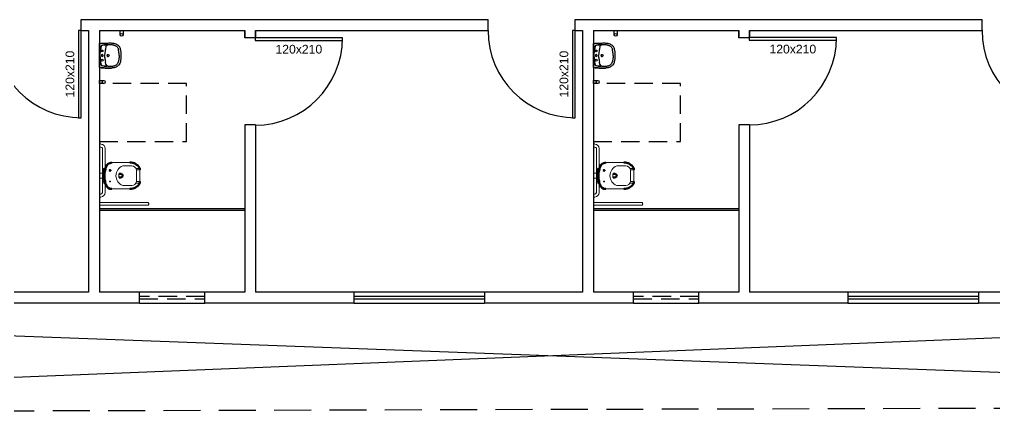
# Model space of a CAD drawing. Header units: centimetres. Extents: x 45464 to 685908, y 11779 to 14769.
# Drawn here: x 682272 to 683614, y 11803 to 12344 of the extents above; entities that cross this region are included whole.
import ezdxf
from ezdxf.enums import TextEntityAlignment as Align

# ---------------------------------------------------------------- set-up
doc = ezdxf.new("R2010")
doc.units = ezdxf.units.CM
doc.header["$LTSCALE"] = 4
doc.linetypes.add('DASHED2', pattern=[9.525, 6.35, -3.175])
doc.linetypes.add('HIDDENX2', pattern=[19.05, 12.7, -6.35])
for name, color, linetype in [('0.1', 1, 'Continuous'), ('0.2', 2, 'Continuous'), ('0.6', 6, 'Continuous'), ('02-CONT', 2, 'Continuous'), ('08', 8, 'Continuous'), ('PDF1_PH - Metal', 253, 'Continuous'), ('PROJEÇÕES', 1, 'DASHED2')]:
    doc.layers.add(name, color=color, linetype=linetype)
doc.styles.add('2mm 1-50', font='arial.ttf', dxfattribs={"height": 0.1})

# ---------------------------------------------------------------- blocks, each defined once
blk = doc.blocks.new('1_00e-flat-24-flat-1')
at = {"color": 1}
blk.add_arc((34.1, 62.7), 120, 180, 270, dxfattribs=at)
at = {"layer": '02-CONT'}
blk.add_lwpolyline([(34.1, 62.7), (30.5, 62.7), (30.5, -57.3), (34.1, -57.3)], close=True, dxfattribs=at)
blk = doc.blocks.new('1_00e-flat-23-flat-1')
at = {"color": 1}
blk.add_arc((34.1, 62.7), 120, 180, 270, dxfattribs=at)
at = {"layer": '02-CONT'}
blk.add_lwpolyline([(34.1, 62.7), (30.5, 62.7), (30.5, -57.3), (34.1, -57.3)], close=True, dxfattribs=at)
blk = doc.blocks.new('1_00e-flat-22-flat-1')
at = {"color": 1}
blk.add_arc((34.1, 62.7), 120, 180, 270, dxfattribs=at)
at = {"layer": '02-CONT'}
blk.add_lwpolyline([(34.1, 62.7), (30.5, 62.7), (30.5, -57.3), (34.1, -57.3)], close=True, dxfattribs=at)
blk = doc.blocks.new('1_00e-flat-20-flat-1')
at = {"color": 1}
blk.add_arc((-62.7, 34.1), 120, 270, 0, dxfattribs=at)
at = {"layer": '02-CONT'}
blk.add_lwpolyline([(-62.7, 34.1), (-62.7, 30.5), (57.3, 30.5), (57.3, 34.1)], close=True, dxfattribs=at)
blk = doc.blocks.new('1_00e-flat-19-flat-1')
at = {"color": 1}
blk.add_arc((-62.7, 34.1), 120, 270, 0, dxfattribs=at)
at = {"layer": '02-CONT'}
blk.add_lwpolyline([(-62.7, 34.1), (-62.7, 30.5), (57.3, 30.5), (57.3, 34.1)], close=True, dxfattribs=at)
blk = doc.blocks.new('Barra 3-flat-14-flat-1')
at = {"layer": 'PDF1_PH - Metal', "lineweight": 9}
for points in [[(-25386.6, 19064.8), (-25386.6, 19071.5), (-25385.8, 19071.5), (-25385.8, 19064.8)], [(-25386.6, 18995.8), (-25386.6, 19002.6), (-25385.8, 19002.6), (-25385.8, 18995.8)]]:
    blk.add_lwpolyline(points, close=True, dxfattribs=at)
for points in [[(-25384.5, 19070.3), (-25385.8, 19070.3)], [(-25384.5, 19066), (-25385.8, 19066)], [(-25382.4, 19003.4), (-25382.4, 19064.4)], [(-25378.6, 19003.4), (-25378.6, 19064.4)], [(-25384.5, 19001.3), (-25385.8, 19001.3)], [(-25384.5, 18997.1), (-25385.8, 18997.1)]]:
    blk.add_lwpolyline(points, dxfattribs=at)
for centre, radius, start, end in [((-25384.7, 19064.1), 6.14, 0.0361, 87.9477), ((-25384.6, 19063.8), 2.26, 14.5016, 88.1815), ((-25385.6, 19004), 6.99, 278.6936, 357.1299), ((-25384.7, 19003.6), 2.27, 273.7735, 356.2236)]:
    blk.add_arc(centre, radius, start, end, dxfattribs=at)
blk = doc.blocks.new('bacia sanit-flat-12-flat-1')
at = {"layer": 'PDF1_PH - Metal', "lineweight": 9}
for points in [[(16643.3, -24425.3), (16643.3, -24425.6), (16643.3, -24439.1), (16643.3, -24439.9)], [(16680.1, -24414.1), (16655.1, -24414.1)], [(16682.6, -24418.8), (16682.2, -24418.8), (16681.8, -24418.8), (16681.3, -24418.8), (16680.5, -24418.8), (16672, -24418.8), (16671.6, -24418.8), (16671.2, -24418.8), (16670.8, -24418.8), (16670.3, -24418.8)], [(16693.7, -24422.2), (16688.6, -24422.2)], [(16689.4, -24424.3), (16693.6, -24424.3), (16694, -24424.3)], [(16689.4, -24429.4), (16689.4, -24428.9), (16689.4, -24428.5), (16689.4, -24428.1), (16689.4, -24427.7), (16689.4, -24427.2), (16689.4, -24426.8), (16689.4, -24426.4), (16689.4, -24426), (16689.4, -24425.6), (16689.4, -24425.1), (16689.4, -24424.7), (16689.4, -24424.3)], [(16689.4, -24424.3), (16693.6, -24424.3), (16694, -24424.3)], [(16694, -24440.4), (16694, -24439.9), (16694, -24439.5), (16694, -24439.1), (16694, -24438.7), (16694, -24438.2), (16694, -24437.8), (16694, -24437.4), (16694, -24437), (16694, -24436.6), (16694, -24436.1), (16694, -24435.7), (16694, -24435.3), (16694, -24434.9), (16694, -24434.4), (16694, -24434), (16694, -24433.6), (16694, -24433.2), (16694, -24432.7), (16694, -24432.3), (16694, -24431.9), (16694, -24431.5), (16694, -24431.1), (16694, -24430.6), (16694, -24430.2), (16694, -24429.8), (16694, -24429.4), (16694, -24428.9), (16694, -24428.5), (16694, -24428.1), (16694, -24427.7), (16694, -24427.2), (16694, -24426.8), (16694, -24426.4), (16694, -24426), (16694, -24425.6), (16694, -24425.1), (16694, -24424.7), (16694, -24424.3)], [(16643.3, -24428.9), (16638.2, -24428.9)], [(16643.3, -24435.7), (16638.2, -24435.7)], [(16644.1, -24437.4), (16644.1, -24437), (16644.1, -24436.6), (16644.1, -24428.1), (16644.1, -24427.7), (16644.1, -24427.2)], [(16644.5, -24426.8), (16644.5, -24426.8), (16645, -24426.8), (16645.4, -24426.8), (16645.8, -24426.8), (16645.8, -24432.3), (16645.8, -24437.8), (16645.4, -24437.8), (16645, -24437.8), (16644.5, -24437.8)], [(16665.7, -24429.8), (16665.3, -24429.8), (16664.8, -24429.8), (16664.8, -24430.2), (16664.8, -24430.6), (16664.8, -24431.1), (16664.8, -24431.5), (16664.8, -24431.9), (16664.8, -24432.3), (16664.8, -24432.7), (16664.8, -24433.2), (16664.8, -24433.6), (16664.8, -24434), (16664.8, -24434.4), (16664.8, -24434.9), (16665.3, -24434.9), (16665.3, -24434.9)], [(16689.4, -24435.7), (16689.4, -24435.3), (16689.4, -24434.9), (16689.4, -24434.4), (16689.4, -24434), (16689.4, -24433.6), (16689.4, -24433.2), (16689.4, -24432.7), (16689.4, -24432.3), (16689.4, -24431.9), (16689.4, -24431.5), (16689.4, -24431.1), (16689.4, -24430.6), (16689.4, -24430.2), (16689.4, -24429.4)], [(16689.4, -24440.4), (16689.4, -24439.9), (16689.4, -24439.5), (16689.4, -24439.1), (16689.4, -24438.7), (16689.4, -24438.2), (16689.4, -24437.8), (16689.4, -24437.4), (16689.4, -24437), (16689.4, -24436.6), (16689.4, -24436.1), (16689.4, -24435.7)], [(16655.1, -24450.5), (16680.1, -24450.5)], [(16670.3, -24445.9), (16670.8, -24445.9), (16671.2, -24445.9), (16671.6, -24445.9), (16672, -24445.9), (16680.5, -24445.9), (16680.9, -24445.9), (16681.3, -24445.9), (16681.8, -24445.9), (16682.2, -24445.9), (16682.6, -24445.9)], [(16693.7, -24442.5), (16688.6, -24442.5)], [(16689.4, -24440.4), (16693.6, -24440.4), (16694, -24440.4)]]:
    blk.add_lwpolyline(points, dxfattribs=at)
at = {"layer": 'PDF1_PH - Metal', "lineweight": 211}
for points in [[(16694, -24424.3, 0.086524), (16693.5, -24421.5, 0.264906), (16680.1, -24414.1)], [(16694, -24440.4, -0.086524), (16693.5, -24443.1, -0.264906), (16680.1, -24450.5)]]:
    blk.add_lwpolyline(points, format="xyb", dxfattribs=at)
blk.add_lwpolyline([(16670.3, -24432.3), (16670.3, -24432.3), (16670.3, -24432.3)], dxfattribs=at)
blk.add_circle((16652.8, -24424.9), 0.635, dxfattribs=at)
at = {"layer": 'PDF1_PH - Metal', "lineweight": 9}
blk.add_circle((16652.8, -24440.2), 0.635, dxfattribs=at)
at = {"layer": 'PDF1_PH - Metal', "lineweight": 211}
for centre, radius, start, end in [((16646.3, -24425.4), 3.02, 85.7407, 182.7074), ((16673.4, -24429), 27.6, 161.1987, 175.573), ((16656.6, -24424.4), 10.3, 98.1951, 155.373), ((16672, -24436.5), 26.2, 182.9027, 198.9861), ((16666.6, -23393.8), 1036, 269.9217, 270.0783), ((16666.6, -25678.1), 1243.2, 89.9347, 90.0653), ((16667.8, -24432.3), 2.55, 275.8679, 84.1321), ((16646.3, -24439.1), 3.16, 195.3968, 271.8339), ((16655.4, -24441.7), 8.83, 202.1944, 269.6783)]:
    blk.add_arc(centre, radius, start, end, dxfattribs=at)
at = {"layer": 'PDF1_PH - Metal', "lineweight": 9}
for centre, radius, start, end in [((16675.5, -24432.3), 14.5, 110.9822, 249.0178), ((16682.7, -24425.6), 6.82, 11.172, 90.6439), ((16644.5, -24427.2), 0.423, 90, 180), ((16644.5, -24437.4), 0.423, 180, 270), ((16682.7, -24439), 6.82, 269.3561, 348.828)]:
    blk.add_arc(centre, radius, start, end, dxfattribs=at)
blk = doc.blocks.new('L.51_P-flat-12-flat-1')
at = {"layer": '08'}
for p, q in [((0, 16), (0, 15.9)), ((0, -15.9), (0, 15.9)), ((0.6, 16.6), (0.6, 16.6)), ((0.6, 16.6), (0.7, 16.6)), ((2.3, 16.8), (2.3, 16.8)), ((6.1, 14.4), (4.1, 14.3)), ((6.1, 14.4), (4.1, 14.3)), ((6.1, 14.4), (6.1, 14.4)), ((11, 14.6), (10.2, 14.6)), ((11.9, 14.6), (12.2, 14.6)), ((16.6, 17.2), (16.6, 17.2)), ((21.1, 13.8), (21.1, 13.8)), ((0.8, 0), (0.8, 0)), ((1.8, 10.3), (1.8, 10.3)), ((8.9, 12.1), (8.2, 9)), ((1.8, -10.3), (1.8, -10.3)), ((8.9, -12.1), (8.2, -9)), ((0, -16), (0, -15.9)), ((0.6, -16.6), (0.6, -16.6)), ((0.7, -16.6), (0.6, -16.6)), ((2.3, -16.8), (2.3, -16.8)), ((6.1, -14.4), (4.1, -14.3)), ((6.1, -14.4), (4.1, -14.3)), ((6.1, -14.4), (6.1, -14.4)), ((11, -14.6), (10.2, -14.6)), ((11.9, -14.6), (12.2, -14.6)), ((16.6, -17.2), (16.6, -17.2)), ((21.1, -13.8), (21.1, -13.8))]:
    blk.add_line(p, q, dxfattribs=at)
for points in [[(0, 16), (0, 16, -0.380329), (0.6, 16.6)], [(0.7, 16.6), (0.7, 16.6, -0.007418), (2.3, 16.8)], [(2.3, 16.8, -0.006011), (4.1, 16.9, -0.005348), (6.8, 17.1, -0.004521), (12.1, 17.2, -0.006524), (14.4, 17.3, -0.013546), (16.6, 17.2)], [(2.3, 16.8, -0.00678), (3.9, 16.9, -0.004564), (5.7, 17, -0.002524), (7.5, 17.1, -0.004352), (12.1, 17.2, -0.006501), (14.4, 17.3, -0.013543), (16.6, 17.2)], [(4.1, 14.3), (4.1, 14.3, 0.334834), (2.3, 12.9)], [(2.3, 12.9), (2.3, 12.9, -0.332962), (4.1, 14.3)], [(4.1, 14.3), (4.1, 14.3, 0.000631), (4.1, 14.3)], [(11, 14.6, -0.005207), (9.8, 14.6, 0.005375), (9.2, 14.6, 0.00664), (8.6, 14.6, 0.004375), (7.9, 14.6, 0.001156), (6.7, 14.5, -0.003092), (6.1, 14.4)], [(6.1, 14.4, 0.002091), (6.5, 14.5, 0.001464), (7.6, 14.5, -0.004115), (8.4, 14.6, -0.007251), (9.2, 14.6)], [(8.9, 12.1), (8.9, 12.1, -0.307483), (11.5, 14.5)], [(9.2, 14.6, -0.00474), (9.5, 14.6, -0.002257), (9.8, 14.6, 0.000797), (10.2, 14.6)], [(11.6, 14.6), (11.6, 14.6, 0.000884), (11, 14.6)], [(11.6, 14.6, -0.048484), (11.6, 14.6, -0.048279), (11.6, 14.6, -0.084885), (11.6, 14.6, -0.141909), (11.6, 14.5, -0.057696), (11.6, 14.5, -0.043541), (11.6, 14.5, -0.040045), (11.6, 14.5, -0.034229), (11.6, 14.5, -0.023292), (11.6, 14.5, -0.016532), (11.6, 14.5, -0.014864), (11.5, 14.5, -0.018599), (11.5, 14.5, -0.010502), (11.5, 14.5)], [(11.7, 14.6), (11.7, 14.6, -0.021484), (11.6, 14.6)], [(11.6, 14.6, -0.041118), (11.6, 14.6, -0.033041), (11.6, 14.6, -0.026349), (11.6, 14.6, -0.020575), (11.6, 14.6, -0.016329), (11.6, 14.6, -0.013256), (11.6, 14.6, -0.016526), (11.6, 14.6, -0.01256), (11.6, 14.6, -0.007787), (11.7, 14.6)], [(11.6, 14.6, -0.032299), (11.6, 14.6, -0.039418), (11.6, 14.6, -0.046129), (11.6, 14.6, -0.058765), (11.6, 14.6, -0.15242), (11.6, 14.6, -0.058959), (11.6, 14.6, -0.046419), (11.6, 14.6, 0.005047), (11.6, 14.6, 0.034816), (11.6, 14.6, 0.004251), (11.6, 14.6, -0.041022), (11.6, 14.6)], [(18.6, 14.4, 0.025995), (16.2, 14.6, 0.0078), (15.4, 14.6, 0.006638), (12.2, 14.6)], [(16.6, 17.2, -0.021184), (18.8, 17, -0.011263), (19.8, 16.8)], [(21.1, 13.8, 0.022641), (19.9, 14.1, 0.018458), (18.6, 14.4)], [(19.8, 16.8, -0.041222), (22.4, 16.1, -0.064156), (24.9, 14.8, -0.11159), (27.5, 11.9, -0.047064), (28.4, 9.9, -0.01722), (28.7, 8.9, -0.01972), (29.1, 7.2, -0.013523), (29.3, 5.6, -0.009069), (29.5, 4)], [(21.1, 13.8, -0.030827), (22.2, 13.4, -0.09604), (24.4, 11.8, -0.063195), (25.3, 10.4, -0.034611), (25.9, 9.3, -0.022848), (26.2, 8.3)], [(2.3, 12.9), (2.3, 12.9, 0.047394), (0.8, 2.2)], [(0.8, 0), (0.8, 0, -0.05776), (2.3, 12.9)], [(0.8, 2.2), (0.8, 2.2, 0.010006), (0.8, 0)], [(0.8, -2.2), (0.8, -2.2, -0.010006), (0.8, 0)], [(2.3, 12.9), (2.3, 12.9, -0.000374), (2.3, 12.9)], [(7.3, 2.9, 0.012649), (7.2, 0.9, 0.007226), (7.2, 0)], [(10.5, 0), (10.5, 0, -0.124906), (10.7, 0.7)], [(10.7, 0.8), (10.7, 0.8, -0.2534), (11.9, 1.4)], [(12.1, 1.4), (12.1, 1.4, -0.381509), (13.4, 0)], [(26.9, 4.1, 0.00807), (26.7, 5.4, 0.011919), (26.5, 6.7, 0.013199), (26.3, 7.8, 0.008071), (26.2, 8.3)], [(27, 3.2), (27, 3.2, 0.005718), (26.9, 4.1)], [(27.1, 0), (27.1, 0, 0.019657), (27, 3.2)], [(29.5, 4), (29.5, 4, -0.024376), (29.7, 0)], [(29.7, 0), (29.7, 0, -0.024234), (29.5, -4)], [(0.8, 0), (0.8, 0, 0.05776), (2.3, -12.9)], [(2.3, -12.9), (2.3, -12.9, -0.047394), (0.8, -2.2)], [(4.1, -14.3), (4.1, -14.3, -0.334834), (2.3, -12.9)], [(2.3, -12.9), (2.3, -12.9, 0.000374), (2.3, -12.9)], [(2.3, -12.9), (2.3, -12.9, 0.332966), (4.1, -14.3)], [(7.3, -2.9, -0.012649), (7.2, -0.9, -0.007226), (7.2, 0)], [(8.9, -12.1), (8.9, -12.1, 0.307483), (11.5, -14.5)], [(10.5, 0), (10.5, 0, 0.124906), (10.7, -0.7)], [(10.7, -0.8), (10.7, -0.8, 0.2534), (11.9, -1.4)], [(12.1, -1.4), (12.1, -1.4, 0.381509), (13.4, 0)], [(29.5, -4, -0.007611), (29.3, -5.6, -0.01342), (29.1, -7.2, -0.036993), (28.4, -9.9, -0.053243), (27.3, -12.2, -0.127567), (24.2, -15.2, -0.05263), (21.9, -16.3, -0.024865), (20.3, -16.7, -0.007061), (19.8, -16.8)], [(21.1, -13.8, 0.030827), (22.2, -13.4, 0.09604), (24.4, -11.8, 0.063195), (25.3, -10.4, 0.034611), (25.9, -9.3, 0.022848), (26.2, -8.3)], [(26.9, -4.1, -0.00807), (26.7, -5.4, -0.011919), (26.5, -6.7, -0.013199), (26.3, -7.8, -0.008071), (26.2, -8.3)], [(27, -3.2), (27, -3.2, -0.005718), (26.9, -4.1)], [(27.1, 0), (27.1, 0, -0.019657), (27, -3.2)], [(0.6, -16.6), (0.6, -16.6, -0.380301), (0, -16)], [(2.3, -16.8), (2.3, -16.8, -0.007612), (0.7, -16.6)], [(2.3, -16.8, 0.006011), (4.1, -16.9, 0.005348), (6.8, -17.1, 0.004521), (12.1, -17.2, 0.006524), (14.4, -17.3, 0.013546), (16.6, -17.2)], [(16.6, -17.2, -0.014577), (14.4, -17.3, -0.005049), (13, -17.3, -0.003057), (11.2, -17.2, -0.003579), (6.6, -17.1, -0.005839), (3.9, -16.9, -0.006773), (2.3, -16.8)], [(4.1, -14.3), (4.1, -14.3, -0.000631), (4.1, -14.3)], [(11, -14.6, 0.005207), (9.8, -14.6, -0.005375), (9.2, -14.6, -0.00664), (8.6, -14.6, -0.004375), (7.9, -14.6, -0.001156), (6.7, -14.5, 0.003092), (6.1, -14.4)], [(6.1, -14.4, -0.002091), (6.5, -14.5, -0.001464), (7.6, -14.5, 0.004115), (8.4, -14.6, 0.007251), (9.2, -14.6)], [(9.2, -14.6, 0.00474), (9.5, -14.6, 0.002257), (9.8, -14.6, -0.000797), (10.2, -14.6)], [(11.6, -14.6), (11.6, -14.6, -0.000884), (11, -14.6)], [(11.6, -14.6, 0.048484), (11.6, -14.6, 0.048279), (11.6, -14.6, 0.084885), (11.6, -14.6, 0.141909), (11.6, -14.5, 0.057696), (11.6, -14.5, 0.043541), (11.6, -14.5, 0.040045), (11.6, -14.5, 0.034229), (11.6, -14.5, 0.023292), (11.6, -14.5, 0.016532), (11.6, -14.5, 0.014864), (11.5, -14.5, 0.018599), (11.5, -14.5, 0.010502), (11.5, -14.5)], [(11.5, -14.5, 0.009681), (11.5, -14.5, 0.009978), (11.5, -14.5, 0.026851), (11.5, -14.5, 0.027297), (11.5, -14.5, 0.027498), (11.5, -14.5, 0.032168), (11.5, -14.5, 0.049163), (11.5, -14.5, 0.186923), (11.5, -14.5, 0.107041), (11.5, -14.5, 0.038487), (11.5, -14.5, 0.012498), (11.5, -14.5, -0.025241), (11.5, -14.5, -0.046032), (11.5, -14.5)], [(11.5, -14.5, 0.031436), (11.5, -14.6, 0.037384), (11.5, -14.6, 0.040471), (11.5, -14.6, 0.050709), (11.5, -14.6, 0.178998), (11.5, -14.6, 0.053532), (11.5, -14.6, 0.043329), (11.5, -14.6, 0.036196), (11.5, -14.6, 0.039167), (11.5, -14.6, -0.07472), (11.5, -14.6, 0.042333), (11.5, -14.6)], [(11.5, -14.6, 0.034945), (11.5, -14.6, 0.02698), (11.5, -14.6, 0.021593), (11.5, -14.6, 0.016954), (11.5, -14.6, 0.017111), (11.5, -14.6, 0.016189), (11.5, -14.6, 0.01233), (11.6, -14.6, 0.012048), (11.6, -14.6)], [(11.7, -14.6), (11.7, -14.6, 0.021484), (11.6, -14.6)], [(11.6, -14.6, 0.032299), (11.6, -14.6, 0.039418), (11.6, -14.6, 0.046129), (11.6, -14.6, 0.058765), (11.6, -14.6, 0.15242), (11.6, -14.6, 0.058959), (11.6, -14.6, 0.046419), (11.6, -14.6, -0.005047), (11.6, -14.6, -0.034816), (11.6, -14.6, -0.004251), (11.6, -14.6, 0.041022), (11.6, -14.6)], [(11.6, -14.6, 0.041118), (11.6, -14.6, 0.033041), (11.6, -14.6, 0.026349), (11.6, -14.6, 0.020575), (11.6, -14.6, 0.016329), (11.6, -14.6, 0.013256), (11.6, -14.6, 0.016526), (11.6, -14.6, 0.01256), (11.6, -14.6, 0.007787), (11.7, -14.6)], [(12.2, -14.6, 0.002269), (13.8, -14.7, 0.004998), (15, -14.6, 0.007991), (16.2, -14.6, 0.025422), (18.6, -14.4)], [(19.8, -16.8, -0.02367), (17.6, -17.1, -0.009145), (16.6, -17.2)], [(18.6, -14.4, 0.020568), (20, -14.1, 0.019806), (21.1, -13.8)]]:
    blk.add_lwpolyline(points, format="xyb", dxfattribs=at)
at = {"layer": '08', "ltscale": 27.502596}
for centre in [(3.8, 6.4), (3.8, -6.4)]:
    blk.add_circle(centre, 1.22, dxfattribs=at)
at = {"layer": '08'}
for centre, radius, start, end in [((3.9, 0), 1.22, 0, 180), ((3.9, 0), 1.22, 180, 360), ((51.2, -0.7), 44, 167.345, 175.384), ((51.2, 0.7), 44, 184.616, 192.655)]:
    blk.add_arc(centre, radius, start, end, dxfattribs=at)
for centre, major_axis, ratio, start_param, end_param in [((12, 11.4), (-0.71, 3.15), 0.999971, 6.072313, 6.14966), ((11.9, 0), (-0.03, 1.44), 0.991671, 0.983616, 1.029637), ((11.9, 0), (-0.06, 1.44), 0.992169, 1.011226, 1.027848), ((12, 0), (-0.13, 1.46), 0.992499, 6.08291, 6.210576), ((11.9, 0), (-0.03, -1.44), 0.991671, 5.253548, 5.29957), ((11.9, 0), (-0.06, -1.44), 0.992169, 5.255337, 5.27196), ((12, 0), (-0.13, -1.46), 0.992499, 0.072609, 0.200275), ((11.5, -15.2), (-0.347, 0.538), 0.98852, 5.563301, 5.699979), ((11.5, -15.2), (-0.424, -0.48), 0.993745, 3.733046, 3.862859), ((12, -11.4), (-0.71, -3.15), 0.999971, 0.133525, 0.210872)]:
    blk.add_ellipse(centre, major_axis=major_axis, ratio=ratio, start_param=start_param, end_param=end_param, dxfattribs=at)
blk = doc.blocks.new('Barra 3-flat-13-flat-1')
at = {"layer": 'PDF1_PH - Metal', "lineweight": 9}
for points in [[(-25386.6, 19064.8), (-25386.6, 19071.5), (-25385.8, 19071.5), (-25385.8, 19064.8)], [(-25386.6, 18995.8), (-25386.6, 19002.6), (-25385.8, 19002.6), (-25385.8, 18995.8)]]:
    blk.add_lwpolyline(points, close=True, dxfattribs=at)
for points in [[(-25384.5, 19070.3), (-25385.8, 19070.3)], [(-25384.5, 19066), (-25385.8, 19066)], [(-25382.4, 19003.4), (-25382.4, 19064.4)], [(-25378.6, 19003.4), (-25378.6, 19064.4)], [(-25384.5, 19001.3), (-25385.8, 19001.3)], [(-25384.5, 18997.1), (-25385.8, 18997.1)]]:
    blk.add_lwpolyline(points, dxfattribs=at)
for centre, radius, start, end in [((-25384.7, 19064.1), 6.14, 0.0361, 87.9477), ((-25384.6, 19063.8), 2.26, 14.5016, 88.1815), ((-25385.6, 19004), 6.99, 278.6936, 357.1299), ((-25384.7, 19003.6), 2.27, 273.7735, 356.2236)]:
    blk.add_arc(centre, radius, start, end, dxfattribs=at)
blk = doc.blocks.new('bacia sanit-flat-11-flat-1')
at = {"layer": 'PDF1_PH - Metal', "lineweight": 9}
for points in [[(16643.3, -24425.3), (16643.3, -24425.6), (16643.3, -24439.1), (16643.3, -24439.9)], [(16680.1, -24414.1), (16655.1, -24414.1)], [(16682.6, -24418.8), (16682.2, -24418.8), (16681.8, -24418.8), (16681.3, -24418.8), (16680.5, -24418.8), (16672, -24418.8), (16671.6, -24418.8), (16671.2, -24418.8), (16670.8, -24418.8), (16670.3, -24418.8)], [(16693.7, -24422.2), (16688.6, -24422.2)], [(16689.4, -24424.3), (16693.6, -24424.3), (16694, -24424.3)], [(16689.4, -24429.4), (16689.4, -24428.9), (16689.4, -24428.5), (16689.4, -24428.1), (16689.4, -24427.7), (16689.4, -24427.2), (16689.4, -24426.8), (16689.4, -24426.4), (16689.4, -24426), (16689.4, -24425.6), (16689.4, -24425.1), (16689.4, -24424.7), (16689.4, -24424.3)], [(16689.4, -24424.3), (16693.6, -24424.3), (16694, -24424.3)], [(16694, -24440.4), (16694, -24439.9), (16694, -24439.5), (16694, -24439.1), (16694, -24438.7), (16694, -24438.2), (16694, -24437.8), (16694, -24437.4), (16694, -24437), (16694, -24436.6), (16694, -24436.1), (16694, -24435.7), (16694, -24435.3), (16694, -24434.9), (16694, -24434.4), (16694, -24434), (16694, -24433.6), (16694, -24433.2), (16694, -24432.7), (16694, -24432.3), (16694, -24431.9), (16694, -24431.5), (16694, -24431.1), (16694, -24430.6), (16694, -24430.2), (16694, -24429.8), (16694, -24429.4), (16694, -24428.9), (16694, -24428.5), (16694, -24428.1), (16694, -24427.7), (16694, -24427.2), (16694, -24426.8), (16694, -24426.4), (16694, -24426), (16694, -24425.6), (16694, -24425.1), (16694, -24424.7), (16694, -24424.3)], [(16643.3, -24428.9), (16638.2, -24428.9)], [(16643.3, -24435.7), (16638.2, -24435.7)], [(16644.1, -24437.4), (16644.1, -24437), (16644.1, -24436.6), (16644.1, -24428.1), (16644.1, -24427.7), (16644.1, -24427.2)], [(16644.5, -24426.8), (16644.5, -24426.8), (16645, -24426.8), (16645.4, -24426.8), (16645.8, -24426.8), (16645.8, -24432.3), (16645.8, -24437.8), (16645.4, -24437.8), (16645, -24437.8), (16644.5, -24437.8)], [(16665.7, -24429.8), (16665.3, -24429.8), (16664.8, -24429.8), (16664.8, -24430.2), (16664.8, -24430.6), (16664.8, -24431.1), (16664.8, -24431.5), (16664.8, -24431.9), (16664.8, -24432.3), (16664.8, -24432.7), (16664.8, -24433.2), (16664.8, -24433.6), (16664.8, -24434), (16664.8, -24434.4), (16664.8, -24434.9), (16665.3, -24434.9), (16665.3, -24434.9)], [(16689.4, -24435.7), (16689.4, -24435.3), (16689.4, -24434.9), (16689.4, -24434.4), (16689.4, -24434), (16689.4, -24433.6), (16689.4, -24433.2), (16689.4, -24432.7), (16689.4, -24432.3), (16689.4, -24431.9), (16689.4, -24431.5), (16689.4, -24431.1), (16689.4, -24430.6), (16689.4, -24430.2), (16689.4, -24429.4)], [(16689.4, -24440.4), (16689.4, -24439.9), (16689.4, -24439.5), (16689.4, -24439.1), (16689.4, -24438.7), (16689.4, -24438.2), (16689.4, -24437.8), (16689.4, -24437.4), (16689.4, -24437), (16689.4, -24436.6), (16689.4, -24436.1), (16689.4, -24435.7)], [(16655.1, -24450.5), (16680.1, -24450.5)], [(16670.3, -24445.9), (16670.8, -24445.9), (16671.2, -24445.9), (16671.6, -24445.9), (16672, -24445.9), (16680.5, -24445.9), (16680.9, -24445.9), (16681.3, -24445.9), (16681.8, -24445.9), (16682.2, -24445.9), (16682.6, -24445.9)], [(16693.7, -24442.5), (16688.6, -24442.5)], [(16689.4, -24440.4), (16693.6, -24440.4), (16694, -24440.4)]]:
    blk.add_lwpolyline(points, dxfattribs=at)
at = {"layer": 'PDF1_PH - Metal', "lineweight": 211}
for points in [[(16694, -24424.3, 0.086524), (16693.5, -24421.5, 0.264906), (16680.1, -24414.1)], [(16694, -24440.4, -0.086524), (16693.5, -24443.1, -0.264906), (16680.1, -24450.5)]]:
    blk.add_lwpolyline(points, format="xyb", dxfattribs=at)
blk.add_lwpolyline([(16670.3, -24432.3), (16670.3, -24432.3), (16670.3, -24432.3)], dxfattribs=at)
blk.add_circle((16652.8, -24424.9), 0.635, dxfattribs=at)
at = {"layer": 'PDF1_PH - Metal', "lineweight": 9}
blk.add_circle((16652.8, -24440.2), 0.635, dxfattribs=at)
at = {"layer": 'PDF1_PH - Metal', "lineweight": 211}
for centre, radius, start, end in [((16646.3, -24425.4), 3.02, 85.7407, 182.7074), ((16673.4, -24429), 27.6, 161.1987, 175.573), ((16656.6, -24424.4), 10.3, 98.1951, 155.373), ((16672, -24436.5), 26.2, 182.9027, 198.9861), ((16666.6, -23393.8), 1036, 269.9217, 270.0783), ((16666.6, -25678.1), 1243.2, 89.9347, 90.0653), ((16667.8, -24432.3), 2.55, 275.8679, 84.1321), ((16646.3, -24439.1), 3.16, 195.3968, 271.8339), ((16655.4, -24441.7), 8.83, 202.1944, 269.6783)]:
    blk.add_arc(centre, radius, start, end, dxfattribs=at)
at = {"layer": 'PDF1_PH - Metal', "lineweight": 9}
for centre, radius, start, end in [((16675.5, -24432.3), 14.5, 110.9822, 249.0178), ((16682.7, -24425.6), 6.82, 11.172, 90.6439), ((16644.5, -24427.2), 0.423, 90, 180), ((16644.5, -24437.4), 0.423, 180, 270), ((16682.7, -24439), 6.82, 269.3561, 348.828)]:
    blk.add_arc(centre, radius, start, end, dxfattribs=at)
blk = doc.blocks.new('L.51_P-flat-11-flat-1')
at = {"layer": '08'}
for p, q in [((0, 16), (0, 15.9)), ((0, -15.9), (0, 15.9)), ((0.6, 16.6), (0.6, 16.6)), ((0.6, 16.6), (0.7, 16.6)), ((2.3, 16.8), (2.3, 16.8)), ((6.1, 14.4), (4.1, 14.3)), ((6.1, 14.4), (4.1, 14.3)), ((6.1, 14.4), (6.1, 14.4)), ((11, 14.6), (10.2, 14.6)), ((11.9, 14.6), (12.2, 14.6)), ((16.6, 17.2), (16.6, 17.2)), ((21.1, 13.8), (21.1, 13.8)), ((0.8, 0), (0.8, 0)), ((1.8, 10.3), (1.8, 10.3)), ((8.9, 12.1), (8.2, 9)), ((1.8, -10.3), (1.8, -10.3)), ((8.9, -12.1), (8.2, -9)), ((0, -16), (0, -15.9)), ((0.6, -16.6), (0.6, -16.6)), ((0.7, -16.6), (0.6, -16.6)), ((2.3, -16.8), (2.3, -16.8)), ((6.1, -14.4), (4.1, -14.3)), ((6.1, -14.4), (4.1, -14.3)), ((6.1, -14.4), (6.1, -14.4)), ((11, -14.6), (10.2, -14.6)), ((11.9, -14.6), (12.2, -14.6)), ((16.6, -17.2), (16.6, -17.2)), ((21.1, -13.8), (21.1, -13.8))]:
    blk.add_line(p, q, dxfattribs=at)
for points in [[(0, 16), (0, 16, -0.380329), (0.6, 16.6)], [(0.7, 16.6), (0.7, 16.6, -0.007418), (2.3, 16.8)], [(2.3, 16.8, -0.006011), (4.1, 16.9, -0.005348), (6.8, 17.1, -0.004521), (12.1, 17.2, -0.006524), (14.4, 17.3, -0.013546), (16.6, 17.2)], [(2.3, 16.8, -0.00678), (3.9, 16.9, -0.004564), (5.7, 17, -0.002524), (7.5, 17.1, -0.004352), (12.1, 17.2, -0.006501), (14.4, 17.3, -0.013543), (16.6, 17.2)], [(4.1, 14.3), (4.1, 14.3, 0.334834), (2.3, 12.9)], [(2.3, 12.9), (2.3, 12.9, -0.332962), (4.1, 14.3)], [(4.1, 14.3), (4.1, 14.3, 0.000631), (4.1, 14.3)], [(11, 14.6, -0.005207), (9.8, 14.6, 0.005375), (9.2, 14.6, 0.00664), (8.6, 14.6, 0.004375), (7.9, 14.6, 0.001156), (6.7, 14.5, -0.003092), (6.1, 14.4)], [(6.1, 14.4, 0.002091), (6.5, 14.5, 0.001464), (7.6, 14.5, -0.004115), (8.4, 14.6, -0.007251), (9.2, 14.6)], [(8.9, 12.1), (8.9, 12.1, -0.307483), (11.5, 14.5)], [(9.2, 14.6, -0.00474), (9.5, 14.6, -0.002257), (9.8, 14.6, 0.000797), (10.2, 14.6)], [(11.6, 14.6), (11.6, 14.6, 0.000884), (11, 14.6)], [(11.6, 14.6, -0.048484), (11.6, 14.6, -0.048279), (11.6, 14.6, -0.084885), (11.6, 14.6, -0.141909), (11.6, 14.5, -0.057696), (11.6, 14.5, -0.043541), (11.6, 14.5, -0.040045), (11.6, 14.5, -0.034229), (11.6, 14.5, -0.023292), (11.6, 14.5, -0.016532), (11.6, 14.5, -0.014864), (11.5, 14.5, -0.018599), (11.5, 14.5, -0.010502), (11.5, 14.5)], [(11.7, 14.6), (11.7, 14.6, -0.021484), (11.6, 14.6)], [(11.6, 14.6, -0.041118), (11.6, 14.6, -0.033041), (11.6, 14.6, -0.026349), (11.6, 14.6, -0.020575), (11.6, 14.6, -0.016329), (11.6, 14.6, -0.013256), (11.6, 14.6, -0.016526), (11.6, 14.6, -0.01256), (11.6, 14.6, -0.007787), (11.7, 14.6)], [(11.6, 14.6, -0.032299), (11.6, 14.6, -0.039418), (11.6, 14.6, -0.046129), (11.6, 14.6, -0.058765), (11.6, 14.6, -0.15242), (11.6, 14.6, -0.058959), (11.6, 14.6, -0.046419), (11.6, 14.6, 0.005047), (11.6, 14.6, 0.034816), (11.6, 14.6, 0.004251), (11.6, 14.6, -0.041022), (11.6, 14.6)], [(18.6, 14.4, 0.025995), (16.2, 14.6, 0.0078), (15.4, 14.6, 0.006638), (12.2, 14.6)], [(16.6, 17.2, -0.021184), (18.8, 17, -0.011263), (19.8, 16.8)], [(21.1, 13.8, 0.022641), (19.9, 14.1, 0.018458), (18.6, 14.4)], [(19.8, 16.8, -0.041222), (22.4, 16.1, -0.064156), (24.9, 14.8, -0.11159), (27.5, 11.9, -0.047064), (28.4, 9.9, -0.01722), (28.7, 8.9, -0.01972), (29.1, 7.2, -0.013523), (29.3, 5.6, -0.009069), (29.5, 4)], [(21.1, 13.8, -0.030827), (22.2, 13.4, -0.09604), (24.4, 11.8, -0.063195), (25.3, 10.4, -0.034611), (25.9, 9.3, -0.022848), (26.2, 8.3)], [(2.3, 12.9), (2.3, 12.9, 0.047394), (0.8, 2.2)], [(0.8, 0), (0.8, 0, -0.05776), (2.3, 12.9)], [(0.8, 2.2), (0.8, 2.2, 0.010006), (0.8, 0)], [(0.8, -2.2), (0.8, -2.2, -0.010006), (0.8, 0)], [(2.3, 12.9), (2.3, 12.9, -0.000374), (2.3, 12.9)], [(7.3, 2.9, 0.012649), (7.2, 0.9, 0.007226), (7.2, 0)], [(10.5, 0), (10.5, 0, -0.124906), (10.7, 0.7)], [(10.7, 0.8), (10.7, 0.8, -0.2534), (11.9, 1.4)], [(12.1, 1.4), (12.1, 1.4, -0.381509), (13.4, 0)], [(26.9, 4.1, 0.00807), (26.7, 5.4, 0.011919), (26.5, 6.7, 0.013199), (26.3, 7.8, 0.008071), (26.2, 8.3)], [(27, 3.2), (27, 3.2, 0.005718), (26.9, 4.1)], [(27.1, 0), (27.1, 0, 0.019657), (27, 3.2)], [(29.5, 4), (29.5, 4, -0.024376), (29.7, 0)], [(29.7, 0), (29.7, 0, -0.024234), (29.5, -4)], [(0.8, 0), (0.8, 0, 0.05776), (2.3, -12.9)], [(2.3, -12.9), (2.3, -12.9, -0.047394), (0.8, -2.2)], [(4.1, -14.3), (4.1, -14.3, -0.334834), (2.3, -12.9)], [(2.3, -12.9), (2.3, -12.9, 0.000374), (2.3, -12.9)], [(2.3, -12.9), (2.3, -12.9, 0.332966), (4.1, -14.3)], [(7.3, -2.9, -0.012649), (7.2, -0.9, -0.007226), (7.2, 0)], [(8.9, -12.1), (8.9, -12.1, 0.307483), (11.5, -14.5)], [(10.5, 0), (10.5, 0, 0.124906), (10.7, -0.7)], [(10.7, -0.8), (10.7, -0.8, 0.2534), (11.9, -1.4)], [(12.1, -1.4), (12.1, -1.4, 0.381509), (13.4, 0)], [(29.5, -4, -0.007611), (29.3, -5.6, -0.01342), (29.1, -7.2, -0.036993), (28.4, -9.9, -0.053243), (27.3, -12.2, -0.127567), (24.2, -15.2, -0.05263), (21.9, -16.3, -0.024865), (20.3, -16.7, -0.007061), (19.8, -16.8)], [(21.1, -13.8, 0.030827), (22.2, -13.4, 0.09604), (24.4, -11.8, 0.063195), (25.3, -10.4, 0.034611), (25.9, -9.3, 0.022848), (26.2, -8.3)], [(26.9, -4.1, -0.00807), (26.7, -5.4, -0.011919), (26.5, -6.7, -0.013199), (26.3, -7.8, -0.008071), (26.2, -8.3)], [(27, -3.2), (27, -3.2, -0.005718), (26.9, -4.1)], [(27.1, 0), (27.1, 0, -0.019657), (27, -3.2)], [(0.6, -16.6), (0.6, -16.6, -0.380301), (0, -16)], [(2.3, -16.8), (2.3, -16.8, -0.007612), (0.7, -16.6)], [(2.3, -16.8, 0.006011), (4.1, -16.9, 0.005348), (6.8, -17.1, 0.004521), (12.1, -17.2, 0.006524), (14.4, -17.3, 0.013546), (16.6, -17.2)], [(16.6, -17.2, -0.014577), (14.4, -17.3, -0.005049), (13, -17.3, -0.003057), (11.2, -17.2, -0.003579), (6.6, -17.1, -0.005839), (3.9, -16.9, -0.006773), (2.3, -16.8)], [(4.1, -14.3), (4.1, -14.3, -0.000631), (4.1, -14.3)], [(11, -14.6, 0.005207), (9.8, -14.6, -0.005375), (9.2, -14.6, -0.00664), (8.6, -14.6, -0.004375), (7.9, -14.6, -0.001156), (6.7, -14.5, 0.003092), (6.1, -14.4)], [(6.1, -14.4, -0.002091), (6.5, -14.5, -0.001464), (7.6, -14.5, 0.004115), (8.4, -14.6, 0.007251), (9.2, -14.6)], [(9.2, -14.6, 0.00474), (9.5, -14.6, 0.002257), (9.8, -14.6, -0.000797), (10.2, -14.6)], [(11.6, -14.6), (11.6, -14.6, -0.000884), (11, -14.6)], [(11.6, -14.6, 0.048484), (11.6, -14.6, 0.048279), (11.6, -14.6, 0.084885), (11.6, -14.6, 0.141909), (11.6, -14.5, 0.057696), (11.6, -14.5, 0.043541), (11.6, -14.5, 0.040045), (11.6, -14.5, 0.034229), (11.6, -14.5, 0.023292), (11.6, -14.5, 0.016532), (11.6, -14.5, 0.014864), (11.5, -14.5, 0.018599), (11.5, -14.5, 0.010502), (11.5, -14.5)], [(11.5, -14.5, 0.009681), (11.5, -14.5, 0.009978), (11.5, -14.5, 0.026851), (11.5, -14.5, 0.027297), (11.5, -14.5, 0.027498), (11.5, -14.5, 0.032168), (11.5, -14.5, 0.049163), (11.5, -14.5, 0.186923), (11.5, -14.5, 0.107041), (11.5, -14.5, 0.038487), (11.5, -14.5, 0.012498), (11.5, -14.5, -0.025241), (11.5, -14.5, -0.046032), (11.5, -14.5)], [(11.5, -14.5, 0.031436), (11.5, -14.6, 0.037384), (11.5, -14.6, 0.040471), (11.5, -14.6, 0.050709), (11.5, -14.6, 0.178998), (11.5, -14.6, 0.053532), (11.5, -14.6, 0.043329), (11.5, -14.6, 0.036196), (11.5, -14.6, 0.039167), (11.5, -14.6, -0.07472), (11.5, -14.6, 0.042333), (11.5, -14.6)], [(11.5, -14.6, 0.034945), (11.5, -14.6, 0.02698), (11.5, -14.6, 0.021593), (11.5, -14.6, 0.016954), (11.5, -14.6, 0.017111), (11.5, -14.6, 0.016189), (11.5, -14.6, 0.01233), (11.6, -14.6, 0.012048), (11.6, -14.6)], [(11.7, -14.6), (11.7, -14.6, 0.021484), (11.6, -14.6)], [(11.6, -14.6, 0.032299), (11.6, -14.6, 0.039418), (11.6, -14.6, 0.046129), (11.6, -14.6, 0.058765), (11.6, -14.6, 0.15242), (11.6, -14.6, 0.058959), (11.6, -14.6, 0.046419), (11.6, -14.6, -0.005047), (11.6, -14.6, -0.034816), (11.6, -14.6, -0.004251), (11.6, -14.6, 0.041022), (11.6, -14.6)], [(11.6, -14.6, 0.041118), (11.6, -14.6, 0.033041), (11.6, -14.6, 0.026349), (11.6, -14.6, 0.020575), (11.6, -14.6, 0.016329), (11.6, -14.6, 0.013256), (11.6, -14.6, 0.016526), (11.6, -14.6, 0.01256), (11.6, -14.6, 0.007787), (11.7, -14.6)], [(12.2, -14.6, 0.002269), (13.8, -14.7, 0.004998), (15, -14.6, 0.007991), (16.2, -14.6, 0.025422), (18.6, -14.4)], [(19.8, -16.8, -0.02367), (17.6, -17.1, -0.009145), (16.6, -17.2)], [(18.6, -14.4, 0.020568), (20, -14.1, 0.019806), (21.1, -13.8)]]:
    blk.add_lwpolyline(points, format="xyb", dxfattribs=at)
at = {"layer": '08', "ltscale": 27.502596}
for centre in [(3.8, 6.4), (3.8, -6.4)]:
    blk.add_circle(centre, 1.22, dxfattribs=at)
at = {"layer": '08'}
for centre, radius, start, end in [((3.9, 0), 1.22, 0, 180), ((3.9, 0), 1.22, 180, 360), ((51.2, -0.7), 44, 167.345, 175.384), ((51.2, 0.7), 44, 184.616, 192.655)]:
    blk.add_arc(centre, radius, start, end, dxfattribs=at)
for centre, major_axis, ratio, start_param, end_param in [((12, 11.4), (-0.71, 3.15), 0.999971, 6.072313, 6.14966), ((11.9, 0), (-0.03, 1.44), 0.991671, 0.983616, 1.029637), ((11.9, 0), (-0.06, 1.44), 0.992169, 1.011226, 1.027848), ((12, 0), (-0.13, 1.46), 0.992499, 6.08291, 6.210576), ((11.9, 0), (-0.03, -1.44), 0.991671, 5.253548, 5.29957), ((11.9, 0), (-0.06, -1.44), 0.992169, 5.255337, 5.27196), ((12, 0), (-0.13, -1.46), 0.992499, 0.072609, 0.200275), ((11.5, -15.2), (-0.347, 0.538), 0.98852, 5.563301, 5.699979), ((11.5, -15.2), (-0.424, -0.48), 0.993745, 3.733046, 3.862859), ((12, -11.4), (-0.71, -3.15), 0.999971, 0.133525, 0.210872)]:
    blk.add_ellipse(centre, major_axis=major_axis, ratio=ratio, start_param=start_param, end_param=end_param, dxfattribs=at)

msp = doc.modelspace()

# ---------------------------------------------------------------- linework, layer by layer
at = {"layer": '0.1'}
for p, q in [((682382.2, 12084.4), (682582.2, 12084.4)), ((682382.2, 12082.4), (682582.2, 12082.4)), ((683062.2, 12084.4), (683262.2, 12084.4)), ((683062.2, 12082.4), (683262.2, 12082.4)), ((684797.2, 11954.4), (681042.9, 11802.6)), ((681042.9, 11954.3), (684883.4, 11813.1))]:
    msp.add_line(p, q, dxfattribs=at)
at = {"layer": '0.1', "linetype": 'DASHED2'}
for p, q in [((682527.2, 11963.4), (682437.2, 11963.4)), ((682437.2, 11960.4), (682527.2, 11960.4)), ((683207.2, 11963.4), (683117.2, 11963.4)), ((683117.2, 11960.4), (683207.2, 11960.4))]:
    msp.add_line(p, q, dxfattribs=at)
at = {"layer": '0.1', "linetype": 'HIDDENX2'}
msp.add_lwpolyline([(684883.4, 11813.1), (681042.9, 11802.6)], dxfattribs=at)
at = {"layer": '0.2'}
for p, q in [((682912.2, 11969.4), (682732.2, 11969.4)), ((682912.2, 11963.4), (682732.2, 11963.4)), ((682732.2, 11960.4), (682912.2, 11960.4)), ((683592.2, 11969.4), (683412.2, 11969.4)), ((683592.2, 11963.4), (683412.2, 11963.4)), ((683412.2, 11960.4), (683592.2, 11960.4)), ((682732.2, 11954.4), (682912.2, 11954.4)), ((683412.2, 11954.4), (683592.2, 11954.4))]:
    msp.add_line(p, q, dxfattribs=at)
at = {"layer": '0.6'}
for p, q in [((682357.2, 12329.4), (682357.2, 12344.4)), ((682917.2, 12329.4), (682917.2, 12344.4)), ((683037.2, 12329.4), (683037.2, 12344.4)), ((683597.2, 12329.4), (683597.2, 12344.4)), ((682597.2, 12319.4), (682582.2, 12319.4)), ((683277.2, 12319.4), (683262.2, 12319.4)), ((682597.2, 12199.4), (682582.2, 12199.4)), ((683277.2, 12199.4), (683262.2, 12199.4)), ((682437.2, 11954.4), (682437.2, 11969.4)), ((682527.2, 11969.4), (682437.2, 11969.4)), ((682527.2, 11954.4), (682527.2, 11969.4)), ((682732.2, 11969.4), (682732.2, 11954.4)), ((682912.2, 11969.4), (682912.2, 11954.4)), ((683117.2, 11954.4), (683117.2, 11969.4)), ((683207.2, 11969.4), (683117.2, 11969.4)), ((683207.2, 11954.4), (683207.2, 11969.4)), ((683412.2, 11969.4), (683412.2, 11954.4)), ((683592.2, 11969.4), (683592.2, 11954.4)), ((682437.2, 11954.4), (682527.2, 11954.4)), ((683117.2, 11954.4), (683207.2, 11954.4))]:
    msp.add_line(p, q, dxfattribs=at)
for points in [[(682357.2, 12344.4), (682382.2, 12344.4)], [(682367.2, 12344.4), (682367.2, 12344.4), (682607.2, 12344.4)], [(682607.2, 12344.4), (682917.2, 12344.4)], [(683037.2, 12344.4), (683062.2, 12344.4)], [(683047.2, 12344.4), (683047.2, 12344.4), (683287.2, 12344.4)], [(683287.2, 12344.4), (683597.2, 12344.4)], [(682357.2, 12329.4), (682367.2, 12329.4), (682367.2, 11969.4), (682232.2, 11969.4)], [(682382.2, 12329.4), (682382.2, 11969.4)], [(682382.2, 12329.4), (682582.2, 12329.4), (682582.2, 12319.4)], [(682582.2, 12319.4), (682582.2, 12329.4)], [(682597.2, 12329.4), (682597.2, 12319.4)], [(682597.2, 12319.4), (682597.2, 12329.4), (682607.2, 12329.4)], [(682607.2, 12329.4), (682917.2, 12329.4)], [(683037.2, 12329.4), (683047.2, 12329.4), (683047.2, 11969.4), (682912.2, 11969.4)], [(683062.2, 12329.4), (683062.2, 11969.4)], [(683062.2, 12329.4), (683262.2, 12329.4), (683262.2, 12319.4)], [(683262.2, 12319.4), (683262.2, 12329.4)], [(683277.2, 12329.4), (683277.2, 12319.4)], [(683277.2, 12319.4), (683277.2, 12329.4), (683287.2, 12329.4)], [(683287.2, 12329.4), (683597.2, 12329.4)], [(683717.2, 12329.4), (683727.2, 12329.4), (683727.2, 11969.4), (683592.2, 11969.4)], [(682582.2, 12199.4), (682582.2, 11969.4), (682527.2, 11969.4)], [(682597.2, 12199.4), (682597.2, 11969.4)], [(683262.2, 12199.4), (683262.2, 11969.4), (683207.2, 11969.4)], [(683277.2, 12199.4), (683277.2, 11969.4)], [(682437.2, 11969.4), (682382.2, 11969.4)], [(682732.2, 11969.4), (682597.2, 11969.4)], [(683117.2, 11969.4), (683062.2, 11969.4)], [(683412.2, 11969.4), (683277.2, 11969.4)], [(682382.2, 11954.4), (682232.2, 11954.4)], [(682437.2, 11954.4), (682367.2, 11954.4)], [(682597.2, 11954.4), (682527.2, 11954.4)], [(682732.2, 11954.4), (682582.2, 11954.4)], [(683062.2, 11954.4), (682912.2, 11954.4)], [(683117.2, 11954.4), (683047.2, 11954.4)], [(683277.2, 11954.4), (683207.2, 11954.4)], [(683412.2, 11954.4), (683262.2, 11954.4)], [(683742.2, 11954.4), (683592.2, 11954.4)]]:
    msp.add_lwpolyline(points, dxfattribs=at)
at = {"layer": 'PDF1_PH - Metal'}
for points in [[(682410.7, 12323.4), (682410.7, 12329.4), (682414.7, 12329.4), (682414.7, 12323.4)], [(683090.7, 12323.4), (683090.7, 12329.4), (683094.7, 12329.4), (683094.7, 12323.4)], [(682388.2, 12256.5), (682382.2, 12256.5), (682382.2, 12260.5), (682388.2, 12260.5)], [(683068.2, 12256.5), (683062.2, 12256.5), (683062.2, 12260.5), (683068.2, 12260.5)]]:
    msp.add_lwpolyline(points, dxfattribs=at)
at = {"layer": 'PDF1_PH - Metal', "lineweight": 9}
for points in [[(682449.1, 12092.8), (682382.2, 12092.8)], [(683129.1, 12092.8), (683062.2, 12092.8)], [(682449.1, 12089), (682382.2, 12089)], [(683129.1, 12089), (683062.2, 12089)]]:
    msp.add_lwpolyline(points, dxfattribs=at)
for points in [[(682449.1, 12089, 0.176777), (682449.5, 12089.1, 0.043904), (682449.6, 12089.2, 0.042425), (682449.7, 12089.4, 0.033143), (682449.8, 12089.6, 0.033667), (682449.9, 12089.9, 0.038328), (682450, 12090.4, 0.068668), (682450, 12091.5, 0.032308), (682449.9, 12091.9, 0.033667), (682449.8, 12092.2, 0.032003), (682449.7, 12092.4, 0.096572), (682449.5, 12092.7, 0.164767), (682449.1, 12092.8)], [(683129.1, 12089, 0.176777), (683129.5, 12089.1, 0.043904), (683129.6, 12089.2, 0.042425), (683129.7, 12089.4, 0.033143), (683129.8, 12089.6, 0.033667), (683129.9, 12089.9, 0.038328), (683130, 12090.4, 0.068668), (683130, 12091.5, 0.032308), (683129.9, 12091.9, 0.033667), (683129.8, 12092.2, 0.032003), (683129.7, 12092.4, 0.096572), (683129.5, 12092.7, 0.164767), (683129.1, 12092.8)]]:
    msp.add_lwpolyline(points, format="xyb", dxfattribs=at)
at = {"layer": 'PDF1_PH - Metal'}
for centre in [(682412.7, 12323.4), (683092.7, 12323.4), (682388.2, 12258.5), (683068.2, 12258.5)]:
    msp.add_circle(centre, 2, dxfattribs=at)
at = {"layer": 'PROJEÇÕES', "color": 250}
for points in [[(682382.2, 12176.5), (682502.2, 12176.5), (682502.2, 12256.5), (682382.2, 12256.5)], [(683062.2, 12176.5), (683182.2, 12176.5), (683182.2, 12256.5), (683062.2, 12256.5)]]:
    msp.add_lwpolyline(points, close=True, dxfattribs=at)

# ---------------------------------------------------------------- block references
at = {"layer": '0.6'}
for name, p in [('1_00e-flat-22-flat-1', (682323.1, 12266.7)), ('1_00e-flat-23-flat-1', (683003.1, 12266.7)), ('1_00e-flat-24-flat-1', (683683.1, 12266.7)), ('L.51_P-flat-12-flat-1', (682382.2, 12294.9)), ('1_00e-flat-20-flat-1', (682659.5, 12285.1)), ('L.51_P-flat-11-flat-1', (683062.2, 12294.9)), ('1_00e-flat-19-flat-1', (683339.5, 12285.4)), ('Barra 3-flat-14-flat-1', (707768.8, -6897)), ('Barra 3-flat-13-flat-1', (708448.8, -6897)), ('bacia sanit-flat-12-flat-1', (665744, 36561.9)), ('bacia sanit-flat-11-flat-1', (666424, 36561.9))]:
    msp.add_blockref(name, p, dxfattribs=at)

# ---------------------------------------------------------------- texts
at = {"layer": '02-CONT', "style": '2mm 1-50'}
for p in [(682656.7, 12303.6), (683336.7, 12303.8)]:
    msp.add_text('120x210', height=12, dxfattribs=at).set_placement(p, align=Align.MIDDLE_CENTER)
for p in [(682341.6, 12269.4), (683021.6, 12269.4)]:
    msp.add_text('120x210', height=12, rotation=90, dxfattribs=at).set_placement(p, align=Align.MIDDLE_CENTER)

doc.saveas('drawing.dxf')
